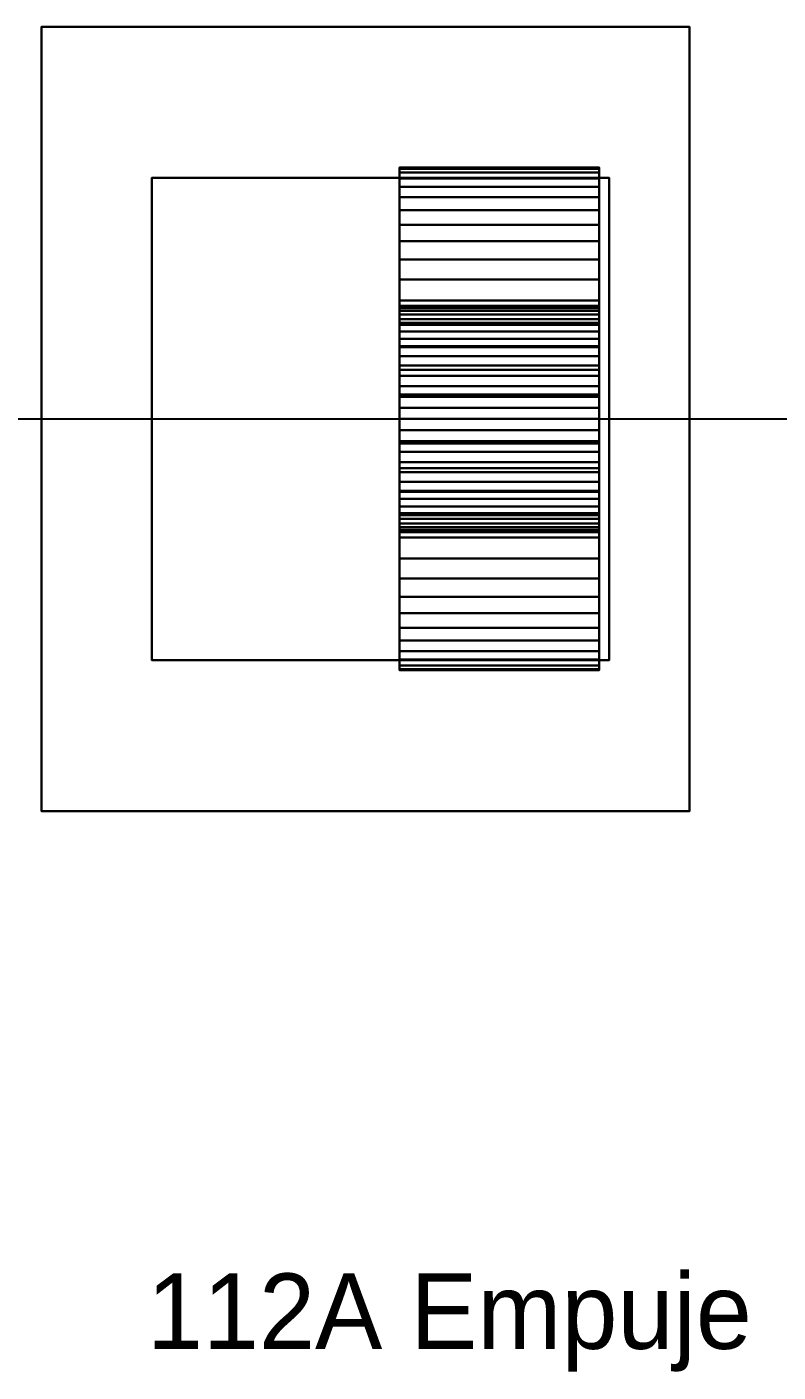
# Model space of a CAD drawing. Header units: millimetres. Extents: x -2320 to 254, y -190 to 139.
# Drawn here: x -1383.9 to -1234.4, y -189.6 to 78 of the extents above; entities that cross this region are included whole.
import ezdxf

# ---------------------------------------------------------------- set-up
doc = ezdxf.new("R2010")
doc.units = ezdxf.units.MM
for name, color, linetype in [('GUIA', 7, 'CONTINUOUS'), ('PATAS_EST', 8, 'CONTINUOUS'), ('ROD_EMPUJE_112A', 2, 'CONTINUOUS')]:
    doc.layers.add(name, color=color, linetype=linetype)

msp = doc.modelspace()

# ---------------------------------------------------------------- linework, layer by layer
at = {"layer": 'GUIA'}
msp.add_line((-2320, 0, 210), (102, 0, 210), dxfattribs=at)
at = {"layer": 'PATAS_EST'}
for points in [[(-1381, -78, -280), (-1381, 78, -280), (-1252, 78, -280), (-1252, -78, -280)], [(-1381, -78, -257), (-1252, -78, -257), (-1252, 78, -257), (-1381, 78, -257)], [(-1252, 78, -280), (-1381, 78, -280), (-1381, 78, -257), (-1252, 78, -257)], [(-1381, 78, -280), (-1381, -78, -280), (-1381, -78, -257), (-1381, 78, -257)], [(-1252, -78, -280), (-1252, 78, -280), (-1252, 78, -257), (-1252, -78, -257)], [(-1359, -48, -257), (-1359, 48, -257), (-1268, 48, -257), (-1268, -48, -257)], [(-1359, -48, -163), (-1268, -48, -163), (-1268, 48, -163), (-1359, 48, -163)], [(-1268, 48, -257), (-1359, 48, -257), (-1359, 48, -163), (-1268, 48, -163)], [(-1359, 48, -257), (-1359, -48, -257), (-1359, -48, -163), (-1359, 48, -163)], [(-1268, -48, -257), (-1268, 48, -257), (-1268, 48, -163), (-1268, -48, -163)], [(-1359, -48, -257), (-1268, -48, -257), (-1268, -48, -163), (-1359, -48, -163)], [(-1381, -78, -280), (-1252, -78, -280), (-1252, -78, -257), (-1381, -78, -257)]]:
    msp.add_3dface(points, dxfattribs=at)
at = {"layer": 'ROD_EMPUJE_112A'}
for points in [[(-1270, 50, 410), (-1270, 49.75924, 405.09914), (-1309.7, 49.75924, 405.09914), (-1309.7, 50, 410)], [(-1309.7, 50, 410), (-1309.7, 49.75924, 405.09914), (-1309.7, 22.39166, 407.79461), (-1309.7, 22.5, 410)], [(-1270, 49.75924, 414.90086), (-1270, 50, 410), (-1309.7, 50, 410), (-1309.7, 49.75924, 414.90086)], [(-1309.7, 49.75924, 414.90086), (-1309.7, 50, 410), (-1309.7, 22.5, 410), (-1309.7, 22.39166, 412.20539)], [(-1270, 49.75924, 405.09914), (-1270, 49.03926, 400.24548), (-1309.7, 49.03926, 400.24548), (-1309.7, 49.75924, 405.09914)], [(-1309.7, 49.75924, 405.09914), (-1309.7, 49.03926, 400.24548), (-1309.7, 22.06767, 405.61047), (-1309.7, 22.39166, 407.79461)], [(-1270, 49.03926, 419.75452), (-1270, 49.75924, 414.90086), (-1309.7, 49.75924, 414.90086), (-1309.7, 49.03926, 419.75452)], [(-1309.7, 49.03926, 419.75452), (-1309.7, 49.75924, 414.90086), (-1309.7, 22.39166, 412.20539), (-1309.7, 22.06767, 414.38953)], [(-1270, 49.03926, 400.24548), (-1270, 47.84702, 395.48577), (-1309.7, 47.84702, 395.48577), (-1309.7, 49.03926, 400.24548)], [(-1309.7, 49.03926, 400.24548), (-1309.7, 47.84702, 395.48577), (-1309.7, 21.53116, 403.46859), (-1309.7, 22.06767, 405.61047)], [(-1270, 47.84702, 424.51423), (-1270, 49.03926, 419.75452), (-1309.7, 49.03926, 419.75452), (-1309.7, 47.84702, 424.51423)], [(-1309.7, 47.84702, 424.51423), (-1309.7, 49.03926, 419.75452), (-1309.7, 22.06767, 414.38953), (-1309.7, 21.53116, 416.53141)], [(-1270, 49.75924, 405.09914), (-1270, 50, 410), (-1270, 22.5, 410), (-1270, 22.39166, 407.79461)], [(-1270, 50, 410), (-1270, 49.75924, 414.90086), (-1270, 22.39166, 412.20539), (-1270, 22.5, 410)], [(-1270, 49.03926, 400.24548), (-1270, 49.75924, 405.09914), (-1270, 22.39166, 407.79461), (-1270, 22.06767, 405.61047)], [(-1270, 49.75924, 414.90086), (-1270, 49.03926, 419.75452), (-1270, 22.06767, 414.38953), (-1270, 22.39166, 412.20539)], [(-1270, 47.84702, 395.48577), (-1270, 49.03926, 400.24548), (-1270, 22.06767, 405.61047), (-1270, 21.53116, 403.46859)], [(-1270, 49.03926, 419.75452), (-1270, 47.84702, 424.51423), (-1270, 21.53116, 416.53141), (-1270, 22.06767, 414.38953)], [(-1270, 47.84702, 395.48577), (-1270, 46.19398, 390.86583), (-1309.7, 46.19398, 390.86583), (-1309.7, 47.84702, 395.48577)], [(-1309.7, 47.84702, 395.48577), (-1309.7, 46.19398, 390.86583), (-1309.7, 20.78729, 401.38962), (-1309.7, 21.53116, 403.46859)], [(-1270, 46.19398, 429.13417), (-1270, 47.84702, 424.51423), (-1309.7, 47.84702, 424.51423), (-1309.7, 46.19398, 429.13417)], [(-1309.7, 46.19398, 429.13417), (-1309.7, 47.84702, 424.51423), (-1309.7, 21.53116, 416.53141), (-1309.7, 20.78729, 418.61038)], [(-1270, 46.19398, 390.86583), (-1270, 44.09606, 386.43016), (-1309.7, 44.09606, 386.43016), (-1309.7, 46.19398, 390.86583)], [(-1309.7, 46.19398, 390.86583), (-1309.7, 44.09606, 386.43016), (-1309.7, 19.84323, 399.39357), (-1309.7, 20.78729, 401.38962)], [(-1270, 44.09606, 433.56984), (-1270, 46.19398, 429.13417), (-1309.7, 46.19398, 429.13417), (-1309.7, 44.09606, 433.56984)], [(-1309.7, 44.09606, 433.56984), (-1309.7, 46.19398, 429.13417), (-1309.7, 20.78729, 418.61038), (-1309.7, 19.84323, 420.60643)], [(-1270, 46.19398, 390.86583), (-1270, 47.84702, 395.48577), (-1270, 21.53116, 403.46859), (-1270, 20.78729, 401.38962)], [(-1270, 47.84702, 424.51423), (-1270, 46.19398, 429.13417), (-1270, 20.78729, 418.61038), (-1270, 21.53116, 416.53141)], [(-1270, 44.09606, 386.43016), (-1270, 46.19398, 390.86583), (-1270, 20.78729, 401.38962), (-1270, 19.84323, 399.39357)], [(-1270, 46.19398, 429.13417), (-1270, 44.09606, 433.56984), (-1270, 19.84323, 420.60643), (-1270, 20.78729, 418.61038)], [(-1270, 44.09606, 386.43016), (-1270, 41.57348, 382.22149), (-1309.7, 41.57348, 382.22149), (-1309.7, 44.09606, 386.43016)], [(-1309.7, 44.09606, 386.43016), (-1309.7, 41.57348, 382.22149), (-1309.7, 18.70807, 397.49967), (-1309.7, 19.84323, 399.39357)], [(-1270, 41.57348, 437.77851), (-1270, 44.09606, 433.56984), (-1309.7, 44.09606, 433.56984), (-1309.7, 41.57348, 437.77851)], [(-1309.7, 41.57348, 437.77851), (-1309.7, 44.09606, 433.56984), (-1309.7, 19.84323, 420.60643), (-1309.7, 18.70807, 422.50033)], [(-1270, 41.57348, 382.22149), (-1270, 44.09606, 386.43016), (-1270, 19.84323, 399.39357), (-1270, 18.70807, 397.49967)], [(-1270, 44.09606, 433.56984), (-1270, 41.57348, 437.77851), (-1270, 18.70807, 422.50033), (-1270, 19.84323, 420.60643)], [(-1270, 41.57348, 382.22149), (-1270, 38.65052, 378.28034), (-1309.7, 38.65052, 378.28034), (-1309.7, 41.57348, 382.22149)], [(-1309.7, 41.57348, 382.22149), (-1309.7, 38.65052, 378.28034), (-1309.7, 17.39274, 395.72615), (-1309.7, 18.70807, 397.49967)], [(-1270, 38.65052, 441.71966), (-1270, 41.57348, 437.77851), (-1309.7, 41.57348, 437.77851), (-1309.7, 38.65052, 441.71966)], [(-1309.7, 38.65052, 441.71966), (-1309.7, 41.57348, 437.77851), (-1309.7, 18.70807, 422.50033), (-1309.7, 17.39274, 424.27385)], [(-1270, 38.65052, 378.28034), (-1270, 41.57348, 382.22149), (-1270, 18.70807, 397.49967), (-1270, 17.39274, 395.72615)], [(-1270, 41.57348, 437.77851), (-1270, 38.65052, 441.71966), (-1270, 17.39274, 424.27385), (-1270, 18.70807, 422.50033)], [(-1270, 38.65052, 378.28034), (-1270, 35.35534, 374.64466), (-1309.7, 35.35534, 374.64466), (-1309.7, 38.65052, 378.28034)], [(-1309.7, 38.65052, 378.28034), (-1309.7, 35.35534, 374.64466), (-1309.7, 15.9099, 394.0901), (-1309.7, 17.39274, 395.72615)], [(-1270, 35.35534, 445.35534), (-1270, 38.65052, 441.71966), (-1309.7, 38.65052, 441.71966), (-1309.7, 35.35534, 445.35534)], [(-1309.7, 35.35534, 445.35534), (-1309.7, 38.65052, 441.71966), (-1309.7, 17.39274, 424.27385), (-1309.7, 15.9099, 425.9099)], [(-1270, 35.35534, 374.64466), (-1270, 38.65052, 378.28034), (-1270, 17.39274, 395.72615), (-1270, 15.9099, 394.0901)], [(-1270, 38.65052, 441.71966), (-1270, 35.35534, 445.35534), (-1270, 15.9099, 425.9099), (-1270, 17.39274, 424.27385)], [(-1270, 35.35534, 374.64466), (-1270, 31.71966, 371.34948), (-1309.7, 31.71966, 371.34948), (-1309.7, 35.35534, 374.64466)], [(-1309.7, 35.35534, 374.64466), (-1309.7, 31.71966, 371.34948), (-1309.7, 14.27385, 392.60726), (-1309.7, 15.9099, 394.0901)], [(-1270, 31.71966, 448.65052), (-1270, 35.35534, 445.35534), (-1309.7, 35.35534, 445.35534), (-1309.7, 31.71966, 448.65052)], [(-1309.7, 31.71966, 448.65052), (-1309.7, 35.35534, 445.35534), (-1309.7, 15.9099, 425.9099), (-1309.7, 14.27385, 427.39274)], [(-1270, 31.71966, 371.34948), (-1270, 35.35534, 374.64466), (-1270, 15.9099, 394.0901), (-1270, 14.27385, 392.60726)], [(-1270, 35.35534, 445.35534), (-1270, 31.71966, 448.65052), (-1270, 14.27385, 427.39274), (-1270, 15.9099, 425.9099)], [(-1270, 31.71966, 371.34948), (-1270, 27.77851, 368.42652), (-1309.7, 27.77851, 368.42652), (-1309.7, 31.71966, 371.34948)], [(-1309.7, 31.71966, 371.34948), (-1309.7, 27.77851, 368.42652), (-1309.7, 12.50033, 391.29193), (-1309.7, 14.27385, 392.60726)], [(-1270, 27.77851, 451.57348), (-1270, 31.71966, 448.65052), (-1309.7, 31.71966, 448.65052), (-1309.7, 27.77851, 451.57348)], [(-1309.7, 27.77851, 451.57348), (-1309.7, 31.71966, 448.65052), (-1309.7, 14.27385, 427.39274), (-1309.7, 12.50033, 428.70807)], [(-1270, 27.77851, 368.42652), (-1270, 31.71966, 371.34948), (-1270, 14.27385, 392.60726), (-1270, 12.50033, 391.29193)], [(-1270, 31.71966, 448.65052), (-1270, 27.77851, 451.57348), (-1270, 12.50033, 428.70807), (-1270, 14.27385, 427.39274)], [(-1270, 27.77851, 368.42652), (-1270, 23.56984, 365.90394), (-1309.7, 23.56984, 365.90394), (-1309.7, 27.77851, 368.42652)], [(-1309.7, 27.77851, 368.42652), (-1309.7, 23.56984, 365.90394), (-1309.7, 10.60643, 390.15677), (-1309.7, 12.50033, 391.29193)], [(-1270, 23.56984, 454.09606), (-1270, 27.77851, 451.57348), (-1309.7, 27.77851, 451.57348), (-1309.7, 23.56984, 454.09606)], [(-1309.7, 23.56984, 454.09606), (-1309.7, 27.77851, 451.57348), (-1309.7, 12.50033, 428.70807), (-1309.7, 10.60643, 429.84323)], [(-1270, 23.56984, 365.90394), (-1270, 27.77851, 368.42652), (-1270, 12.50033, 391.29193), (-1270, 10.60643, 390.15677)], [(-1270, 27.77851, 451.57348), (-1270, 23.56984, 454.09606), (-1270, 10.60643, 429.84323), (-1270, 12.50033, 428.70807)], [(-1270, 23.56984, 365.90394), (-1270, 19.13417, 363.80602), (-1309.7, 19.13417, 363.80602), (-1309.7, 23.56984, 365.90394)], [(-1309.7, 23.56984, 365.90394), (-1309.7, 19.13417, 363.80602), (-1309.7, 8.61038, 389.21271), (-1309.7, 10.60643, 390.15677)], [(-1270, 19.13417, 456.19398), (-1270, 23.56984, 454.09606), (-1309.7, 23.56984, 454.09606), (-1309.7, 19.13417, 456.19398)], [(-1309.7, 19.13417, 456.19398), (-1309.7, 23.56984, 454.09606), (-1309.7, 10.60643, 429.84323), (-1309.7, 8.61038, 430.78729)], [(-1270, 22.39166, 407.79461), (-1270, 22.5, 410), (-1309.7, 22.5, 410), (-1309.7, 22.39166, 407.79461)], [(-1270, 22.5, 410), (-1270, 22.39166, 412.20539), (-1309.7, 22.39166, 412.20539), (-1309.7, 22.5, 410)], [(-1270, 22.06767, 405.61047), (-1270, 22.39166, 407.79461), (-1309.7, 22.39166, 407.79461), (-1309.7, 22.06767, 405.61047)], [(-1270, 22.39166, 412.20539), (-1270, 22.06767, 414.38953), (-1309.7, 22.06767, 414.38953), (-1309.7, 22.39166, 412.20539)], [(-1270, 21.53116, 403.46859), (-1270, 22.06767, 405.61047), (-1309.7, 22.06767, 405.61047), (-1309.7, 21.53116, 403.46859)], [(-1270, 22.06767, 414.38953), (-1270, 21.53116, 416.53141), (-1309.7, 21.53116, 416.53141), (-1309.7, 22.06767, 414.38953)], [(-1270, 20.78729, 401.38962), (-1270, 21.53116, 403.46859), (-1309.7, 21.53116, 403.46859), (-1309.7, 20.78729, 401.38962)], [(-1270, 21.53116, 416.53141), (-1270, 20.78729, 418.61038), (-1309.7, 20.78729, 418.61038), (-1309.7, 21.53116, 416.53141)], [(-1270, 19.13417, 363.80602), (-1270, 23.56984, 365.90394), (-1270, 10.60643, 390.15677), (-1270, 8.61038, 389.21271)], [(-1270, 23.56984, 454.09606), (-1270, 19.13417, 456.19398), (-1270, 8.61038, 430.78729), (-1270, 10.60643, 429.84323)], [(-1270, 19.84323, 399.39357), (-1270, 20.78729, 401.38962), (-1309.7, 20.78729, 401.38962), (-1309.7, 19.84323, 399.39357)], [(-1270, 20.78729, 418.61038), (-1270, 19.84323, 420.60643), (-1309.7, 19.84323, 420.60643), (-1309.7, 20.78729, 418.61038)], [(-1270, 18.70807, 397.49967), (-1270, 19.84323, 399.39357), (-1309.7, 19.84323, 399.39357), (-1309.7, 18.70807, 397.49967)], [(-1270, 19.84323, 420.60643), (-1270, 18.70807, 422.50033), (-1309.7, 18.70807, 422.50033), (-1309.7, 19.84323, 420.60643)], [(-1270, 19.13417, 363.80602), (-1270, 14.51423, 362.15298), (-1309.7, 14.51423, 362.15298), (-1309.7, 19.13417, 363.80602)], [(-1309.7, 19.13417, 363.80602), (-1309.7, 14.51423, 362.15298), (-1309.7, 6.53141, 388.46884), (-1309.7, 8.61038, 389.21271)], [(-1270, 14.51423, 457.84702), (-1270, 19.13417, 456.19398), (-1309.7, 19.13417, 456.19398), (-1309.7, 14.51423, 457.84702)], [(-1309.7, 14.51423, 457.84702), (-1309.7, 19.13417, 456.19398), (-1309.7, 8.61038, 430.78729), (-1309.7, 6.53141, 431.53116)], [(-1270, 14.51423, 362.15298), (-1270, 19.13417, 363.80602), (-1270, 8.61038, 389.21271), (-1270, 6.53141, 388.46884)], [(-1270, 19.13417, 456.19398), (-1270, 14.51423, 457.84702), (-1270, 6.53141, 431.53116), (-1270, 8.61038, 430.78729)], [(-1270, 17.39274, 395.72615), (-1270, 18.70807, 397.49967), (-1309.7, 18.70807, 397.49967), (-1309.7, 17.39274, 395.72615)], [(-1270, 18.70807, 422.50033), (-1270, 17.39274, 424.27385), (-1309.7, 17.39274, 424.27385), (-1309.7, 18.70807, 422.50033)], [(-1270, 15.9099, 394.0901), (-1270, 17.39274, 395.72615), (-1309.7, 17.39274, 395.72615), (-1309.7, 15.9099, 394.0901)], [(-1270, 17.39274, 424.27385), (-1270, 15.9099, 425.9099), (-1309.7, 15.9099, 425.9099), (-1309.7, 17.39274, 424.27385)], [(-1270, 14.27385, 392.60726), (-1270, 15.9099, 394.0901), (-1309.7, 15.9099, 394.0901), (-1309.7, 14.27385, 392.60726)], [(-1270, 15.9099, 425.9099), (-1270, 14.27385, 427.39274), (-1309.7, 14.27385, 427.39274), (-1309.7, 15.9099, 425.9099)], [(-1270, 14.51423, 362.15298), (-1270, 9.75452, 360.96074), (-1309.7, 9.75452, 360.96074), (-1309.7, 14.51423, 362.15298)], [(-1309.7, 14.51423, 362.15298), (-1309.7, 9.75452, 360.96074), (-1309.7, 4.38953, 387.93233), (-1309.7, 6.53141, 388.46884)], [(-1270, 9.75452, 459.03926), (-1270, 14.51423, 457.84702), (-1309.7, 14.51423, 457.84702), (-1309.7, 9.75452, 459.03926)], [(-1309.7, 9.75452, 459.03926), (-1309.7, 14.51423, 457.84702), (-1309.7, 6.53141, 431.53116), (-1309.7, 4.38953, 432.06767)], [(-1270, 12.50033, 391.29193), (-1270, 14.27385, 392.60726), (-1309.7, 14.27385, 392.60726), (-1309.7, 12.50033, 391.29193)], [(-1270, 14.27385, 427.39274), (-1270, 12.50033, 428.70807), (-1309.7, 12.50033, 428.70807), (-1309.7, 14.27385, 427.39274)], [(-1270, 9.75452, 360.96074), (-1270, 14.51423, 362.15298), (-1270, 6.53141, 388.46884), (-1270, 4.38953, 387.93233)], [(-1270, 14.51423, 457.84702), (-1270, 9.75452, 459.03926), (-1270, 4.38953, 432.06767), (-1270, 6.53141, 431.53116)], [(-1270, 10.60643, 390.15677), (-1270, 12.50033, 391.29193), (-1309.7, 12.50033, 391.29193), (-1309.7, 10.60643, 390.15677)], [(-1270, 12.50033, 428.70807), (-1270, 10.60643, 429.84323), (-1309.7, 10.60643, 429.84323), (-1309.7, 12.50033, 428.70807)], [(-1270, 8.61038, 389.21271), (-1270, 10.60643, 390.15677), (-1309.7, 10.60643, 390.15677), (-1309.7, 8.61038, 389.21271)], [(-1270, 10.60643, 429.84323), (-1270, 8.61038, 430.78729), (-1309.7, 8.61038, 430.78729), (-1309.7, 10.60643, 429.84323)], [(-1270, 9.75452, 360.96074), (-1270, 4.90086, 360.24076), (-1309.7, 4.90086, 360.24076), (-1309.7, 9.75452, 360.96074)], [(-1309.7, 9.75452, 360.96074), (-1309.7, 4.90086, 360.24076), (-1309.7, 2.20539, 387.60834), (-1309.7, 4.38953, 387.93233)], [(-1270, 4.90086, 459.75924), (-1270, 9.75452, 459.03926), (-1309.7, 9.75452, 459.03926), (-1309.7, 4.90086, 459.75924)], [(-1309.7, 4.90086, 459.75924), (-1309.7, 9.75452, 459.03926), (-1309.7, 4.38953, 432.06767), (-1309.7, 2.20539, 432.39166)], [(-1270, 6.53141, 388.46884), (-1270, 8.61038, 389.21271), (-1309.7, 8.61038, 389.21271), (-1309.7, 6.53141, 388.46884)], [(-1270, 8.61038, 430.78729), (-1270, 6.53141, 431.53116), (-1309.7, 6.53141, 431.53116), (-1309.7, 8.61038, 430.78729)], [(-1270, 4.90086, 360.24076), (-1270, 9.75452, 360.96074), (-1270, 4.38953, 387.93233), (-1270, 2.20539, 387.60834)], [(-1270, 9.75452, 459.03926), (-1270, 4.90086, 459.75924), (-1270, 2.20539, 432.39166), (-1270, 4.38953, 432.06767)], [(-1270, 4.38953, 387.93233), (-1270, 6.53141, 388.46884), (-1309.7, 6.53141, 388.46884), (-1309.7, 4.38953, 387.93233)], [(-1270, 6.53141, 431.53116), (-1270, 4.38953, 432.06767), (-1309.7, 4.38953, 432.06767), (-1309.7, 6.53141, 431.53116)], [(-1270, 4.90086, 360.24076), (-1270, 0, 360), (-1309.7, 0, 360), (-1309.7, 4.90086, 360.24076)], [(-1309.7, 4.90086, 360.24076), (-1309.7, 0, 360), (-1309.7, 0, 387.5), (-1309.7, 2.20539, 387.60834)], [(-1270, 0, 460), (-1270, 4.90086, 459.75924), (-1309.7, 4.90086, 459.75924), (-1309.7, 0, 460)], [(-1309.7, 0, 460), (-1309.7, 4.90086, 459.75924), (-1309.7, 2.20539, 432.39166), (-1309.7, 0, 432.5)], [(-1270, 2.20539, 387.60834), (-1270, 4.38953, 387.93233), (-1309.7, 4.38953, 387.93233), (-1309.7, 2.20539, 387.60834)], [(-1270, 4.38953, 432.06767), (-1270, 2.20539, 432.39166), (-1309.7, 2.20539, 432.39166), (-1309.7, 4.38953, 432.06767)], [(-1270, 0, 360), (-1270, 4.90086, 360.24076), (-1270, 2.20539, 387.60834), (-1270, 0, 387.5)], [(-1270, 4.90086, 459.75924), (-1270, 0, 460), (-1270, 0, 432.5), (-1270, 2.20539, 432.39166)], [(-1270, 0, 387.5), (-1270, 2.20539, 387.60834), (-1309.7, 2.20539, 387.60834), (-1309.7, 0, 387.5)], [(-1270, 2.20539, 432.39166), (-1270, 0, 432.5), (-1309.7, 0, 432.5), (-1309.7, 2.20539, 432.39166)], [(-1270, 0, 360), (-1270, -4.90086, 360.24076), (-1309.7, -4.90086, 360.24076), (-1309.7, 0, 360)], [(-1270, -2.20539, 387.60834), (-1270, 0, 387.5), (-1309.7, 0, 387.5), (-1309.7, -2.20539, 387.60834)], [(-1309.7, 0, 360), (-1309.7, -4.90086, 360.24076), (-1309.7, -2.20539, 387.60834), (-1309.7, 0, 387.5)], [(-1270, -4.90086, 459.75924), (-1270, 0, 460), (-1309.7, 0, 460), (-1309.7, -4.90086, 459.75924)], [(-1270, 0, 432.5), (-1270, -2.20539, 432.39166), (-1309.7, -2.20539, 432.39166), (-1309.7, 0, 432.5)], [(-1309.7, -4.90086, 459.75924), (-1309.7, 0, 460), (-1309.7, 0, 432.5), (-1309.7, -2.20539, 432.39166)], [(-1270, -4.90086, 360.24076), (-1270, 0, 360), (-1270, 0, 387.5), (-1270, -2.20539, 387.60834)], [(-1270, 0, 460), (-1270, -4.90086, 459.75924), (-1270, -2.20539, 432.39166), (-1270, 0, 432.5)], [(-1270, -4.38953, 387.93233), (-1270, -2.20539, 387.60834), (-1309.7, -2.20539, 387.60834), (-1309.7, -4.38953, 387.93233)], [(-1309.7, -4.90086, 360.24076), (-1309.7, -9.75452, 360.96074), (-1309.7, -4.38953, 387.93233), (-1309.7, -2.20539, 387.60834)], [(-1270, -2.20539, 432.39166), (-1270, -4.38953, 432.06767), (-1309.7, -4.38953, 432.06767), (-1309.7, -2.20539, 432.39166)], [(-1309.7, -9.75452, 459.03926), (-1309.7, -4.90086, 459.75924), (-1309.7, -2.20539, 432.39166), (-1309.7, -4.38953, 432.06767)], [(-1270, -9.75452, 360.96074), (-1270, -4.90086, 360.24076), (-1270, -2.20539, 387.60834), (-1270, -4.38953, 387.93233)], [(-1270, -4.90086, 459.75924), (-1270, -9.75452, 459.03926), (-1270, -4.38953, 432.06767), (-1270, -2.20539, 432.39166)], [(-1270, -6.53141, 388.46884), (-1270, -4.38953, 387.93233), (-1309.7, -4.38953, 387.93233), (-1309.7, -6.53141, 388.46884)], [(-1309.7, -9.75452, 360.96074), (-1309.7, -14.51423, 362.15298), (-1309.7, -6.53141, 388.46884), (-1309.7, -4.38953, 387.93233)], [(-1270, -4.38953, 432.06767), (-1270, -6.53141, 431.53116), (-1309.7, -6.53141, 431.53116), (-1309.7, -4.38953, 432.06767)], [(-1309.7, -14.51423, 457.84702), (-1309.7, -9.75452, 459.03926), (-1309.7, -4.38953, 432.06767), (-1309.7, -6.53141, 431.53116)], [(-1270, -4.90086, 360.24076), (-1270, -9.75452, 360.96074), (-1309.7, -9.75452, 360.96074), (-1309.7, -4.90086, 360.24076)], [(-1270, -9.75452, 459.03926), (-1270, -4.90086, 459.75924), (-1309.7, -4.90086, 459.75924), (-1309.7, -9.75452, 459.03926)], [(-1270, -14.51423, 362.15298), (-1270, -9.75452, 360.96074), (-1270, -4.38953, 387.93233), (-1270, -6.53141, 388.46884)], [(-1270, -9.75452, 459.03926), (-1270, -14.51423, 457.84702), (-1270, -6.53141, 431.53116), (-1270, -4.38953, 432.06767)], [(-1270, -8.61038, 389.21271), (-1270, -6.53141, 388.46884), (-1309.7, -6.53141, 388.46884), (-1309.7, -8.61038, 389.21271)], [(-1309.7, -14.51423, 362.15298), (-1309.7, -19.13417, 363.80602), (-1309.7, -8.61038, 389.21271), (-1309.7, -6.53141, 388.46884)], [(-1270, -6.53141, 431.53116), (-1270, -8.61038, 430.78729), (-1309.7, -8.61038, 430.78729), (-1309.7, -6.53141, 431.53116)], [(-1309.7, -19.13417, 456.19398), (-1309.7, -14.51423, 457.84702), (-1309.7, -6.53141, 431.53116), (-1309.7, -8.61038, 430.78729)], [(-1270, -19.13417, 363.80602), (-1270, -14.51423, 362.15298), (-1270, -6.53141, 388.46884), (-1270, -8.61038, 389.21271)], [(-1270, -14.51423, 457.84702), (-1270, -19.13417, 456.19398), (-1270, -8.61038, 430.78729), (-1270, -6.53141, 431.53116)], [(-1270, -10.60643, 390.15677), (-1270, -8.61038, 389.21271), (-1309.7, -8.61038, 389.21271), (-1309.7, -10.60643, 390.15677)], [(-1309.7, -19.13417, 363.80602), (-1309.7, -23.56984, 365.90394), (-1309.7, -10.60643, 390.15677), (-1309.7, -8.61038, 389.21271)], [(-1270, -8.61038, 430.78729), (-1270, -10.60643, 429.84323), (-1309.7, -10.60643, 429.84323), (-1309.7, -8.61038, 430.78729)], [(-1309.7, -23.56984, 454.09606), (-1309.7, -19.13417, 456.19398), (-1309.7, -8.61038, 430.78729), (-1309.7, -10.60643, 429.84323)], [(-1270, -9.75452, 360.96074), (-1270, -14.51423, 362.15298), (-1309.7, -14.51423, 362.15298), (-1309.7, -9.75452, 360.96074)], [(-1270, -14.51423, 457.84702), (-1270, -9.75452, 459.03926), (-1309.7, -9.75452, 459.03926), (-1309.7, -14.51423, 457.84702)], [(-1270, -12.50033, 391.29193), (-1270, -10.60643, 390.15677), (-1309.7, -10.60643, 390.15677), (-1309.7, -12.50033, 391.29193)], [(-1309.7, -23.56984, 365.90394), (-1309.7, -27.77851, 368.42652), (-1309.7, -12.50033, 391.29193), (-1309.7, -10.60643, 390.15677)], [(-1270, -10.60643, 429.84323), (-1270, -12.50033, 428.70807), (-1309.7, -12.50033, 428.70807), (-1309.7, -10.60643, 429.84323)], [(-1309.7, -27.77851, 451.57348), (-1309.7, -23.56984, 454.09606), (-1309.7, -10.60643, 429.84323), (-1309.7, -12.50033, 428.70807)], [(-1270, -23.56984, 365.90394), (-1270, -19.13417, 363.80602), (-1270, -8.61038, 389.21271), (-1270, -10.60643, 390.15677)], [(-1270, -19.13417, 456.19398), (-1270, -23.56984, 454.09606), (-1270, -10.60643, 429.84323), (-1270, -8.61038, 430.78729)], [(-1270, -27.77851, 368.42652), (-1270, -23.56984, 365.90394), (-1270, -10.60643, 390.15677), (-1270, -12.50033, 391.29193)], [(-1270, -23.56984, 454.09606), (-1270, -27.77851, 451.57348), (-1270, -12.50033, 428.70807), (-1270, -10.60643, 429.84323)], [(-1270, -14.27385, 392.60726), (-1270, -12.50033, 391.29193), (-1309.7, -12.50033, 391.29193), (-1309.7, -14.27385, 392.60726)], [(-1309.7, -27.77851, 368.42652), (-1309.7, -31.71966, 371.34948), (-1309.7, -14.27385, 392.60726), (-1309.7, -12.50033, 391.29193)], [(-1270, -12.50033, 428.70807), (-1270, -14.27385, 427.39274), (-1309.7, -14.27385, 427.39274), (-1309.7, -12.50033, 428.70807)], [(-1309.7, -31.71966, 448.65052), (-1309.7, -27.77851, 451.57348), (-1309.7, -12.50033, 428.70807), (-1309.7, -14.27385, 427.39274)], [(-1270, -31.71966, 371.34948), (-1270, -27.77851, 368.42652), (-1270, -12.50033, 391.29193), (-1270, -14.27385, 392.60726)], [(-1270, -27.77851, 451.57348), (-1270, -31.71966, 448.65052), (-1270, -14.27385, 427.39274), (-1270, -12.50033, 428.70807)], [(-1270, -15.9099, 394.0901), (-1270, -14.27385, 392.60726), (-1309.7, -14.27385, 392.60726), (-1309.7, -15.9099, 394.0901)], [(-1309.7, -31.71966, 371.34948), (-1309.7, -35.35534, 374.64466), (-1309.7, -15.9099, 394.0901), (-1309.7, -14.27385, 392.60726)], [(-1270, -14.27385, 427.39274), (-1270, -15.9099, 425.9099), (-1309.7, -15.9099, 425.9099), (-1309.7, -14.27385, 427.39274)], [(-1309.7, -35.35534, 445.35534), (-1309.7, -31.71966, 448.65052), (-1309.7, -14.27385, 427.39274), (-1309.7, -15.9099, 425.9099)], [(-1270, -14.51423, 362.15298), (-1270, -19.13417, 363.80602), (-1309.7, -19.13417, 363.80602), (-1309.7, -14.51423, 362.15298)], [(-1270, -19.13417, 456.19398), (-1270, -14.51423, 457.84702), (-1309.7, -14.51423, 457.84702), (-1309.7, -19.13417, 456.19398)], [(-1270, -17.39274, 395.72615), (-1270, -15.9099, 394.0901), (-1309.7, -15.9099, 394.0901), (-1309.7, -17.39274, 395.72615)], [(-1309.7, -35.35534, 374.64466), (-1309.7, -38.65052, 378.28034), (-1309.7, -17.39274, 395.72615), (-1309.7, -15.9099, 394.0901)], [(-1270, -15.9099, 425.9099), (-1270, -17.39274, 424.27385), (-1309.7, -17.39274, 424.27385), (-1309.7, -15.9099, 425.9099)], [(-1309.7, -38.65052, 441.71966), (-1309.7, -35.35534, 445.35534), (-1309.7, -15.9099, 425.9099), (-1309.7, -17.39274, 424.27385)], [(-1270, -35.35534, 374.64466), (-1270, -31.71966, 371.34948), (-1270, -14.27385, 392.60726), (-1270, -15.9099, 394.0901)], [(-1270, -31.71966, 448.65052), (-1270, -35.35534, 445.35534), (-1270, -15.9099, 425.9099), (-1270, -14.27385, 427.39274)], [(-1270, -38.65052, 378.28034), (-1270, -35.35534, 374.64466), (-1270, -15.9099, 394.0901), (-1270, -17.39274, 395.72615)], [(-1270, -35.35534, 445.35534), (-1270, -38.65052, 441.71966), (-1270, -17.39274, 424.27385), (-1270, -15.9099, 425.9099)], [(-1270, -18.70807, 397.49967), (-1270, -17.39274, 395.72615), (-1309.7, -17.39274, 395.72615), (-1309.7, -18.70807, 397.49967)], [(-1309.7, -38.65052, 378.28034), (-1309.7, -41.57348, 382.22149), (-1309.7, -18.70807, 397.49967), (-1309.7, -17.39274, 395.72615)], [(-1270, -17.39274, 424.27385), (-1270, -18.70807, 422.50033), (-1309.7, -18.70807, 422.50033), (-1309.7, -17.39274, 424.27385)], [(-1309.7, -41.57348, 437.77851), (-1309.7, -38.65052, 441.71966), (-1309.7, -17.39274, 424.27385), (-1309.7, -18.70807, 422.50033)], [(-1270, -19.84323, 399.39357), (-1270, -18.70807, 397.49967), (-1309.7, -18.70807, 397.49967), (-1309.7, -19.84323, 399.39357)], [(-1309.7, -41.57348, 382.22149), (-1309.7, -44.09606, 386.43016), (-1309.7, -19.84323, 399.39357), (-1309.7, -18.70807, 397.49967)], [(-1270, -18.70807, 422.50033), (-1270, -19.84323, 420.60643), (-1309.7, -19.84323, 420.60643), (-1309.7, -18.70807, 422.50033)], [(-1309.7, -44.09606, 433.56984), (-1309.7, -41.57348, 437.77851), (-1309.7, -18.70807, 422.50033), (-1309.7, -19.84323, 420.60643)], [(-1270, -41.57348, 382.22149), (-1270, -38.65052, 378.28034), (-1270, -17.39274, 395.72615), (-1270, -18.70807, 397.49967)], [(-1270, -38.65052, 441.71966), (-1270, -41.57348, 437.77851), (-1270, -18.70807, 422.50033), (-1270, -17.39274, 424.27385)], [(-1270, -44.09606, 386.43016), (-1270, -41.57348, 382.22149), (-1270, -18.70807, 397.49967), (-1270, -19.84323, 399.39357)], [(-1270, -41.57348, 437.77851), (-1270, -44.09606, 433.56984), (-1270, -19.84323, 420.60643), (-1270, -18.70807, 422.50033)], [(-1270, -19.13417, 363.80602), (-1270, -23.56984, 365.90394), (-1309.7, -23.56984, 365.90394), (-1309.7, -19.13417, 363.80602)], [(-1270, -23.56984, 454.09606), (-1270, -19.13417, 456.19398), (-1309.7, -19.13417, 456.19398), (-1309.7, -23.56984, 454.09606)], [(-1270, -20.78729, 401.38962), (-1270, -19.84323, 399.39357), (-1309.7, -19.84323, 399.39357), (-1309.7, -20.78729, 401.38962)], [(-1309.7, -44.09606, 386.43016), (-1309.7, -46.19398, 390.86583), (-1309.7, -20.78729, 401.38962), (-1309.7, -19.84323, 399.39357)], [(-1270, -19.84323, 420.60643), (-1270, -20.78729, 418.61038), (-1309.7, -20.78729, 418.61038), (-1309.7, -19.84323, 420.60643)], [(-1309.7, -46.19398, 429.13417), (-1309.7, -44.09606, 433.56984), (-1309.7, -19.84323, 420.60643), (-1309.7, -20.78729, 418.61038)], [(-1270, -21.53116, 403.46859), (-1270, -20.78729, 401.38962), (-1309.7, -20.78729, 401.38962), (-1309.7, -21.53116, 403.46859)], [(-1309.7, -46.19398, 390.86583), (-1309.7, -47.84702, 395.48577), (-1309.7, -21.53116, 403.46859), (-1309.7, -20.78729, 401.38962)], [(-1270, -20.78729, 418.61038), (-1270, -21.53116, 416.53141), (-1309.7, -21.53116, 416.53141), (-1309.7, -20.78729, 418.61038)], [(-1309.7, -47.84702, 424.51423), (-1309.7, -46.19398, 429.13417), (-1309.7, -20.78729, 418.61038), (-1309.7, -21.53116, 416.53141)], [(-1270, -46.19398, 390.86583), (-1270, -44.09606, 386.43016), (-1270, -19.84323, 399.39357), (-1270, -20.78729, 401.38962)], [(-1270, -44.09606, 433.56984), (-1270, -46.19398, 429.13417), (-1270, -20.78729, 418.61038), (-1270, -19.84323, 420.60643)], [(-1270, -47.84702, 395.48577), (-1270, -46.19398, 390.86583), (-1270, -20.78729, 401.38962), (-1270, -21.53116, 403.46859)], [(-1270, -46.19398, 429.13417), (-1270, -47.84702, 424.51423), (-1270, -21.53116, 416.53141), (-1270, -20.78729, 418.61038)], [(-1270, -22.06767, 405.61047), (-1270, -21.53116, 403.46859), (-1309.7, -21.53116, 403.46859), (-1309.7, -22.06767, 405.61047)], [(-1309.7, -47.84702, 395.48577), (-1309.7, -49.03926, 400.24548), (-1309.7, -22.06767, 405.61047), (-1309.7, -21.53116, 403.46859)], [(-1270, -21.53116, 416.53141), (-1270, -22.06767, 414.38953), (-1309.7, -22.06767, 414.38953), (-1309.7, -21.53116, 416.53141)], [(-1309.7, -49.03926, 419.75452), (-1309.7, -47.84702, 424.51423), (-1309.7, -21.53116, 416.53141), (-1309.7, -22.06767, 414.38953)], [(-1270, -22.39166, 407.79461), (-1270, -22.06767, 405.61047), (-1309.7, -22.06767, 405.61047), (-1309.7, -22.39166, 407.79461)], [(-1309.7, -49.03926, 400.24548), (-1309.7, -49.75924, 405.09914), (-1309.7, -22.39166, 407.79461), (-1309.7, -22.06767, 405.61047)], [(-1270, -22.06767, 414.38953), (-1270, -22.39166, 412.20539), (-1309.7, -22.39166, 412.20539), (-1309.7, -22.06767, 414.38953)], [(-1309.7, -49.75924, 414.90086), (-1309.7, -49.03926, 419.75452), (-1309.7, -22.06767, 414.38953), (-1309.7, -22.39166, 412.20539)], [(-1270, -22.5, 410), (-1270, -22.39166, 407.79461), (-1309.7, -22.39166, 407.79461), (-1309.7, -22.5, 410)], [(-1309.7, -49.75924, 405.09914), (-1309.7, -50, 410), (-1309.7, -22.5, 410), (-1309.7, -22.39166, 407.79461)], [(-1270, -22.39166, 412.20539), (-1270, -22.5, 410), (-1309.7, -22.5, 410), (-1309.7, -22.39166, 412.20539)], [(-1309.7, -50, 410), (-1309.7, -49.75924, 414.90086), (-1309.7, -22.39166, 412.20539), (-1309.7, -22.5, 410)], [(-1270, -23.56984, 365.90394), (-1270, -27.77851, 368.42652), (-1309.7, -27.77851, 368.42652), (-1309.7, -23.56984, 365.90394)], [(-1270, -27.77851, 451.57348), (-1270, -23.56984, 454.09606), (-1309.7, -23.56984, 454.09606), (-1309.7, -27.77851, 451.57348)], [(-1270, -49.03926, 400.24548), (-1270, -47.84702, 395.48577), (-1270, -21.53116, 403.46859), (-1270, -22.06767, 405.61047)], [(-1270, -47.84702, 424.51423), (-1270, -49.03926, 419.75452), (-1270, -22.06767, 414.38953), (-1270, -21.53116, 416.53141)], [(-1270, -49.75924, 405.09914), (-1270, -49.03926, 400.24548), (-1270, -22.06767, 405.61047), (-1270, -22.39166, 407.79461)], [(-1270, -49.03926, 419.75452), (-1270, -49.75924, 414.90086), (-1270, -22.39166, 412.20539), (-1270, -22.06767, 414.38953)], [(-1270, -50, 410), (-1270, -49.75924, 405.09914), (-1270, -22.39166, 407.79461), (-1270, -22.5, 410)], [(-1270, -49.75924, 414.90086), (-1270, -50, 410), (-1270, -22.5, 410), (-1270, -22.39166, 412.20539)], [(-1270, -27.77851, 368.42652), (-1270, -31.71966, 371.34948), (-1309.7, -31.71966, 371.34948), (-1309.7, -27.77851, 368.42652)], [(-1270, -31.71966, 448.65052), (-1270, -27.77851, 451.57348), (-1309.7, -27.77851, 451.57348), (-1309.7, -31.71966, 448.65052)], [(-1270, -31.71966, 371.34948), (-1270, -35.35534, 374.64466), (-1309.7, -35.35534, 374.64466), (-1309.7, -31.71966, 371.34948)], [(-1270, -35.35534, 445.35534), (-1270, -31.71966, 448.65052), (-1309.7, -31.71966, 448.65052), (-1309.7, -35.35534, 445.35534)], [(-1270, -35.35534, 374.64466), (-1270, -38.65052, 378.28034), (-1309.7, -38.65052, 378.28034), (-1309.7, -35.35534, 374.64466)], [(-1270, -38.65052, 441.71966), (-1270, -35.35534, 445.35534), (-1309.7, -35.35534, 445.35534), (-1309.7, -38.65052, 441.71966)], [(-1270, -38.65052, 378.28034), (-1270, -41.57348, 382.22149), (-1309.7, -41.57348, 382.22149), (-1309.7, -38.65052, 378.28034)], [(-1270, -41.57348, 437.77851), (-1270, -38.65052, 441.71966), (-1309.7, -38.65052, 441.71966), (-1309.7, -41.57348, 437.77851)], [(-1270, -41.57348, 382.22149), (-1270, -44.09606, 386.43016), (-1309.7, -44.09606, 386.43016), (-1309.7, -41.57348, 382.22149)], [(-1270, -44.09606, 433.56984), (-1270, -41.57348, 437.77851), (-1309.7, -41.57348, 437.77851), (-1309.7, -44.09606, 433.56984)], [(-1270, -44.09606, 386.43016), (-1270, -46.19398, 390.86583), (-1309.7, -46.19398, 390.86583), (-1309.7, -44.09606, 386.43016)], [(-1270, -46.19398, 429.13417), (-1270, -44.09606, 433.56984), (-1309.7, -44.09606, 433.56984), (-1309.7, -46.19398, 429.13417)], [(-1270, -46.19398, 390.86583), (-1270, -47.84702, 395.48577), (-1309.7, -47.84702, 395.48577), (-1309.7, -46.19398, 390.86583)], [(-1270, -47.84702, 424.51423), (-1270, -46.19398, 429.13417), (-1309.7, -46.19398, 429.13417), (-1309.7, -47.84702, 424.51423)], [(-1270, -47.84702, 395.48577), (-1270, -49.03926, 400.24548), (-1309.7, -49.03926, 400.24548), (-1309.7, -47.84702, 395.48577)], [(-1270, -49.03926, 419.75452), (-1270, -47.84702, 424.51423), (-1309.7, -47.84702, 424.51423), (-1309.7, -49.03926, 419.75452)], [(-1270, -49.03926, 400.24548), (-1270, -49.75924, 405.09914), (-1309.7, -49.75924, 405.09914), (-1309.7, -49.03926, 400.24548)], [(-1270, -49.75924, 414.90086), (-1270, -49.03926, 419.75452), (-1309.7, -49.03926, 419.75452), (-1309.7, -49.75924, 414.90086)], [(-1270, -49.75924, 405.09914), (-1270, -50, 410), (-1309.7, -50, 410), (-1309.7, -49.75924, 405.09914)], [(-1270, -50, 410), (-1270, -49.75924, 414.90086), (-1309.7, -49.75924, 414.90086), (-1309.7, -50, 410)]]:
    msp.add_3dface(points, dxfattribs=at)

# ---------------------------------------------------------------- texts
at = {"layer": 'GUIA'}
msp.add_text('112A Empuje | 3309 A/C3', height=15, dxfattribs=at).set_placement((-1360, -185))

doc.saveas('drawing.dxf')
